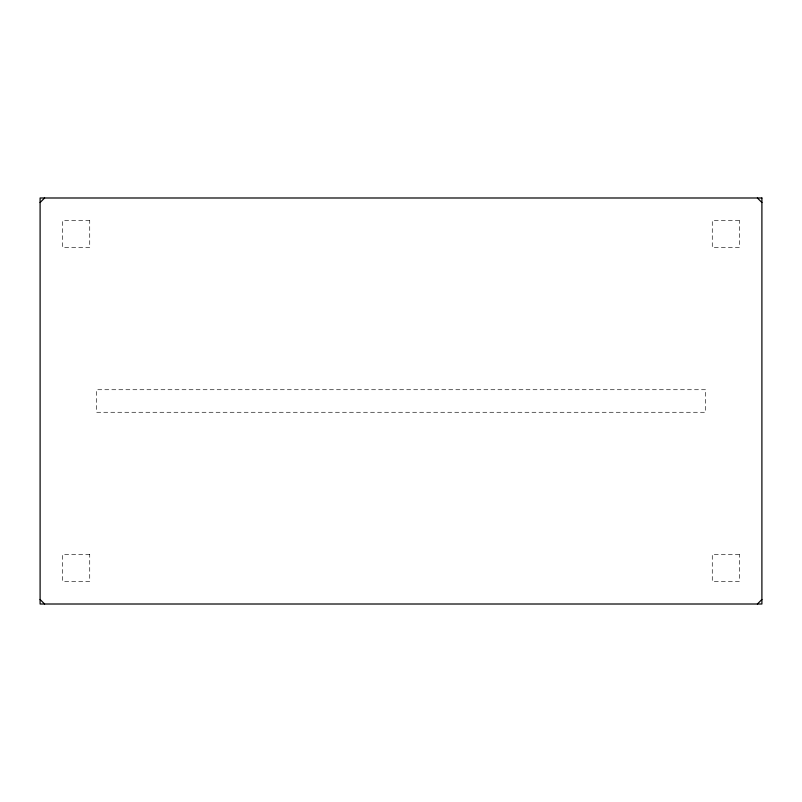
<?xml version="1.0" encoding="UTF-8"?>
<svg xmlns="http://www.w3.org/2000/svg" width="802" height="802" viewBox="0 0 802 802"><rect width="100%" height="100%" fill="white"/><g stroke="black" fill="none" stroke-linecap="round" stroke-linejoin="round"><path stroke-width="0.6" stroke-dasharray="4.01 3.01" d="M89.724 220.55L62.656 220.55L62.656 247.617L89.724 247.617L89.724 220.55M739.344 220.55L712.276 220.55L712.276 247.617L739.344 247.617L739.344 220.55M705.509 389.722L96.491 389.722L96.491 412.278L705.509 412.278L705.509 389.722M89.724 554.382L62.656 554.382L62.656 581.45L89.724 581.45L89.724 554.382M739.344 554.382L712.276 554.382L712.276 581.45L739.344 581.45L739.344 554.382"/><path stroke-width="1.2" d="M40.1 202.505L44.611 197.994M757.389 604.006L761.9 599.495M757.389 197.994L761.9 202.505M40.1 599.495L44.611 604.006M761.9 197.994L40.1 197.994L40.1 604.006L761.9 604.006L761.9 197.994"/></g></svg>
